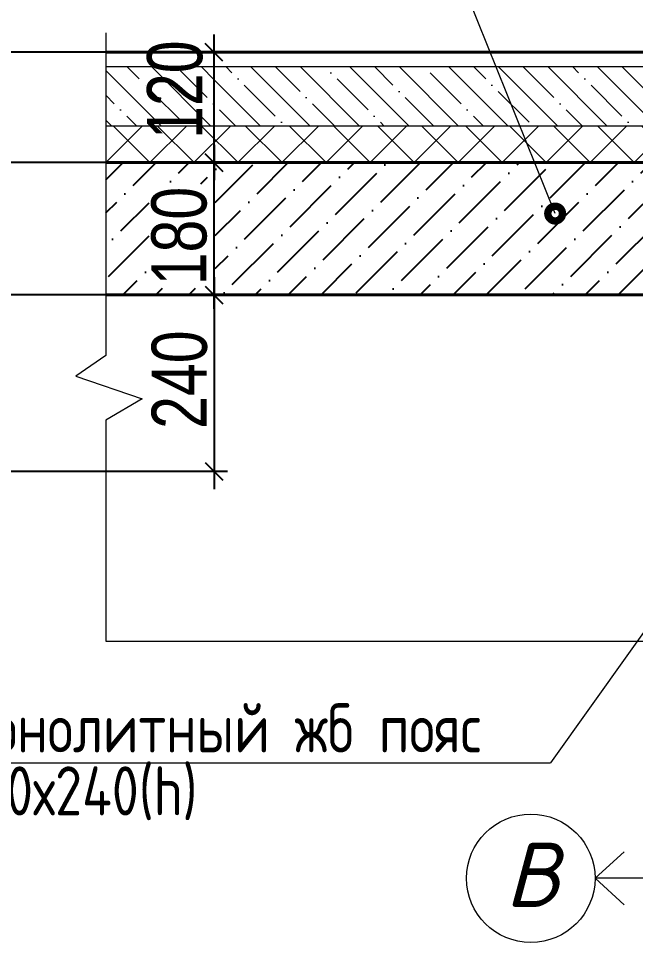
# Model space of a CAD drawing. Extents: x -12289450 to -10763036, y -7834513 to -6150123.
# Drawn here: x -11150208 to -11147691, y -7681241 to -7677471 of the extents above; entities that cross this region are included whole.
import ezdxf

# ---------------------------------------------------------------- set-up
doc = ezdxf.new("R2010")
doc.units = 0
doc.header["$LTSCALE"] = 25
for name, color, linetype in [('004-ВСПЛИНИИ', 15, 'Continuous'), ('008-ШТРИХОВКА', 252, 'Continuous'), ('Annotation - Text', 7, 'Continuous'), ('EEE', 7, 'Continuous'), ('Примечания', 7, 'Continuous')]:
    doc.layers.add(name, color=color, linetype=linetype)
doc.layers.add('СТЕНЫ', color=5, linetype='Continuous', lineweight=40)
doc.styles.add('gismo', font='isocpeui.ttf')
doc.styles.add('GOST 2.304', font='cs_gost2304.shx')
doc.styles.add('TXT0', font='txt', dxfattribs={"width": 0.8})

# ---------------------------------------------------------------- blocks, each defined once
blk = doc.blocks.new('A8MITTA', base_point=(3180, 3140))
for p, q in [((3180, 3155), (3180, 3125)), ((3170, 3130), (3190, 3150)), ((3160, 3140), (3200, 3140))]:
    blk.add_line(p, q)

msp = doc.modelspace()

# ---------------------------------------------------------------- hatches: boundary and pattern name
at = {"layer": '008-ШТРИХОВКА', "lineweight": 9}
h = msp.add_hatch(dxfattribs=at)
h.set_pattern_fill('ANSI35', color=251, scale=22.5, angle=90, style=0)
h.set_pattern_definition([(135, (5526324.88, 3838172.7), (-101.0278814, -101.0278814), []), (135, (5526324.88, 3838273.73), (-101.0278814, -101.0278814), [178.59375, -35.71875, 0, -35.71875])])
h.paths.add_polyline_path([(-11147986.9, -7677908.5), (-11148083.5, -7677668.5), (-11149409.8, -7677668.5), (-11149409.8, -7677680.5), (-11149409.8, -7677908.5)])
h.paths.add_polyline_path([(-11147264.5, -7677908.5), (-11147264.5, -7677668.5), (-11148083.5, -7677668.5), (-11147986.9, -7677908.5)])
h.paths.add_polyline_path([(-11149409.8, -7677908.5), (-11149409.8, -7677668.5), (-11149851.3, -7677668.5), (-11149851.3, -7677908.5)])
h.paths.add_polyline_path([(-11149400.6, -7678012.5), (-11149400.6, -7677510), (-11149738.1, -7677510), (-11149738.1, -7678012.5)], flags=9)
h = msp.add_hatch(dxfattribs=at)
h.set_pattern_fill('ANSI37', color=251, scale=40, angle=90, style=0)
h.set_pattern_definition([(135, (-11149851.29, -7678058.45), (-89.8026, -89.8026), []), (225, (-11149851.29, -7678058.45), (89.8026, -89.8026), [])])
h.paths.add_polyline_path([(-11147264.5, -7678058.5), (-11147264.5, -7677908.5), (-11149409.8, -7677908.5), (-11149409.8, -7678058.5), (-11149355.8, -7678058.5)])
h.paths.add_polyline_path([(-11149409.8, -7678058.5), (-11149409.8, -7677986.5), (-11149409.8, -7677908.5), (-11149851.3, -7677908.5), (-11149851.3, -7678058.5)])
h.paths.add_polyline_path([(-11149405.3, -7678034.5), (-11149405.3, -7677632.5), (-11149675.3, -7677632.5), (-11149675.3, -7678034.5)], flags=9)
at = {"layer": '008-ШТРИХОВКА', "ltscale": 4}
h = msp.add_hatch(dxfattribs=at)
h.set_pattern_fill('ANSI36', color=256, scale=30, style=0)
h.paths.add_polyline_path([(-11149409.8, -7678058.5), (-11149851.3, -7678058.5), (-11149851.3, -7678598.5), (-11149409.8, -7678598.5), (-11149409.8, -7678586.5)])
h.paths.add_polyline_path([(-11146948.8, -7679291.9), (-11146948.8, -7679246.5), (-11147069.5, -7679285.1), (-11147069.5, -7679318.5), (-11146948.8, -7679318.5)], flags=17)
h.paths.add_polyline_path([(-11146319.5, -7679264.6), (-11146948.8, -7679246.5), (-11146948.8, -7679318.5), (-11146319.5, -7679318.5)], flags=17)
h.paths.add_polyline_path([(-11146214.5, -7678598.5), (-11146214.5, -7678577.4), (-11146214.5, -7678555.9), (-11146214.5, -7678520), (-11146214.5, -7678058.5), (-11149409.8, -7678058.5), (-11149409.8, -7678598.5), (-11147264.5, -7678598.5), (-11147264.5, -7679318.5), (-11147069.5, -7679318.5), (-11147069.5, -7679285.1), (-11146319.5, -7679264.6), (-11146319.5, -7679318.5), (-11146214.5, -7679318.5)])
h.paths.add_polyline_path([(-11149405.3, -7678571.5), (-11149405.3, -7678145.5), (-11149675.3, -7678145.5), (-11149675.3, -7678571.5)])

# ---------------------------------------------------------------- linework, layer by layer
at = {"lineweight": 13, "ltscale": 20}
for p, q in [((-11148018.5, -7678266.7), (-11148550.7, -7676943.1)), ((-11150452.8, -7680507.8), (-11148037.5, -7680507.8))]:
    msp.add_line(p, q, dxfattribs=at)
at = {"lineweight": 25, "ltscale": 20, "const_width": 60}
msp.add_lwpolyline([(-11148033.5, -7678266.7, -1), (-11148003.5, -7678266.7, -1)], format="xyb", close=True, dxfattribs=at)
at = {"layer": '004-ВСПЛИНИИ', "color": 7, "lineweight": 0}
for p, q in [((-11149851.3, -7677529.7), (-11149851.3, -7678845.9)), ((-11149851.3, -7678845.9), (-11149973.4, -7678930.2)), ((-11149973.4, -7678930.2), (-11149702.9, -7679022.5)), ((-11149702.9, -7679022.5), (-11149851.3, -7679109.4)), ((-11149851.3, -7679109.4), (-11149851.3, -7680011.2))]:
    msp.add_line(p, q, dxfattribs=at)
at = {"layer": '004-ВСПЛИНИИ', "color": 0, "lineweight": 0}
msp.add_lwpolyline([(-11149851.3, -7680011.2), (-11147091.6, -7680011.2), (-11147049.4, -7680072.3), (-11147003.3, -7679937), (-11146959.8, -7680011.2), (-11145914.5, -7680011.2)], dxfattribs=at)
at = {"layer": '008-ШТРИХОВКА', "ltscale": 3}
for p, q in [((-11149409.8, -7678054.9), (-11149409.8, -7677612.1)), ((-11149409.8, -7678654.9), (-11149409.8, -7678062.1)), ((-11149409.8, -7678598.5), (-11149409.8, -7679318.5))]:
    msp.add_line(p, q, dxfattribs=at)
at = {"layer": 'Annotation - Text', "color": 0, "lineweight": 20}
for points in [[(-11147855.9, -7680978.7), (-11147737.1, -7680870.8)], [(-11147526.4, -7680978.7), (-11147855.9, -7680978.7)], [(-11147855.9, -7680978.7), (-11147737.1, -7681086.5)]]:
    msp.add_lwpolyline(points, dxfattribs=at)
msp.add_circle((-11148117.9, -7680978.7), 262, dxfattribs=at)
msp.add_circle((-11148117.9, -7680978.7), 262, dxfattribs=at)
at = {"layer": 'EEE', "lineweight": 15}
msp.add_lwpolyline([(-11147069.8, -7679150.1), (-11148037.5, -7680507.8)], dxfattribs=at)
at = {"layer": 'Примечания', "linetype": 'Continuous', "lineweight": 25, "ltscale": 50}
for p, q in [((-11149455.8, -7677608.5), (-11150726, -7677608.5)), ((-11149432.1, -7678058.5), (-11150735.1, -7678058.5)), ((-11149434.7, -7678598.5), (-11150748.4, -7678598.5)), ((-11149434.7, -7679318.5), (-11150748.4, -7679318.5))]:
    msp.add_line(p, q, dxfattribs=at)
at = {"layer": 'СТЕНЫ', "ltscale": 4}
msp.add_lwpolyline([(-11147264.5, -7677608.5), (-11149851.3, -7677608.5)], dxfattribs=at)
at = {"layer": 'СТЕНЫ', "lineweight": 9, "ltscale": 4}
for points in [[(-11147264.5, -7677668.5), (-11149851.3, -7677668.5)], [(-11149851.3, -7677908.5), (-11147264.5, -7677908.5)]]:
    msp.add_lwpolyline(points, dxfattribs=at)
at = {"layer": 'СТЕНЫ', "ltscale": 3}
for points in [[(-11149851.3, -7678058.5), (-11146124.5, -7678058.5)], [(-11146214.5, -7678058.5), (-11146214.5, -7679318.5), (-11147264.5, -7679318.5), (-11147264.5, -7678598.5), (-11149851.3, -7678598.5)], [(-11149851.3, -7678598.5), (-11147264.5, -7678598.5)]]:
    msp.add_lwpolyline(points, dxfattribs=at)

# ---------------------------------------------------------------- block references
at = {"layer": '008-ШТРИХОВКА', "ltscale": 3, "xscale": 3.6, "yscale": 3.6, "zscale": 3.6}
for p, rotation in [((-11149409.8, -7677608.5), 90), ((-11149409.8, -7678058.5), 90), ((-11149409.8, -7678058.5), 270), ((-11149409.8, -7678598.5), 270), ((-11149409.8, -7679318.5), 270)]:
    msp.add_blockref('A8MITTA', p, dxfattribs=dict(at, rotation=rotation))

# ---------------------------------------------------------------- texts
at = {"lineweight": 25, "ltscale": 20, "style": 'GOST 2.304'}
for s, p in [('Монолитный жб пояс', (-11150474.7, -7680465.2)), ('350х240(h)', (-11150489.4, -7680722))]:
    msp.add_text(s, height=200, dxfattribs=at).set_placement(p)
at = {"layer": '008-ШТРИХОВКА', "ltscale": 3, "char_height": 225, "attachment_point": 5, "rotation": 90, "style": 'TXT0'}
for s, insert in [('\\A1;120', (-11149569.3, -7677761.2)), ('\\A1;180', (-11149551.9, -7678358.5)), ('\\A1;240', (-11149550.5, -7678944.3))]:
    msp.add_mtext(s, dxfattribs=dict(at, insert=insert))
at = {"layer": 'Annotation - Text', "color": 0, "lineweight": 25, "insert": (-11148113.8, -7680833.3), "char_height": 262, "attachment_point": 2, "style": 'gismo'}
msp.add_mtext('В', dxfattribs=at)

doc.saveas('drawing.dxf')
